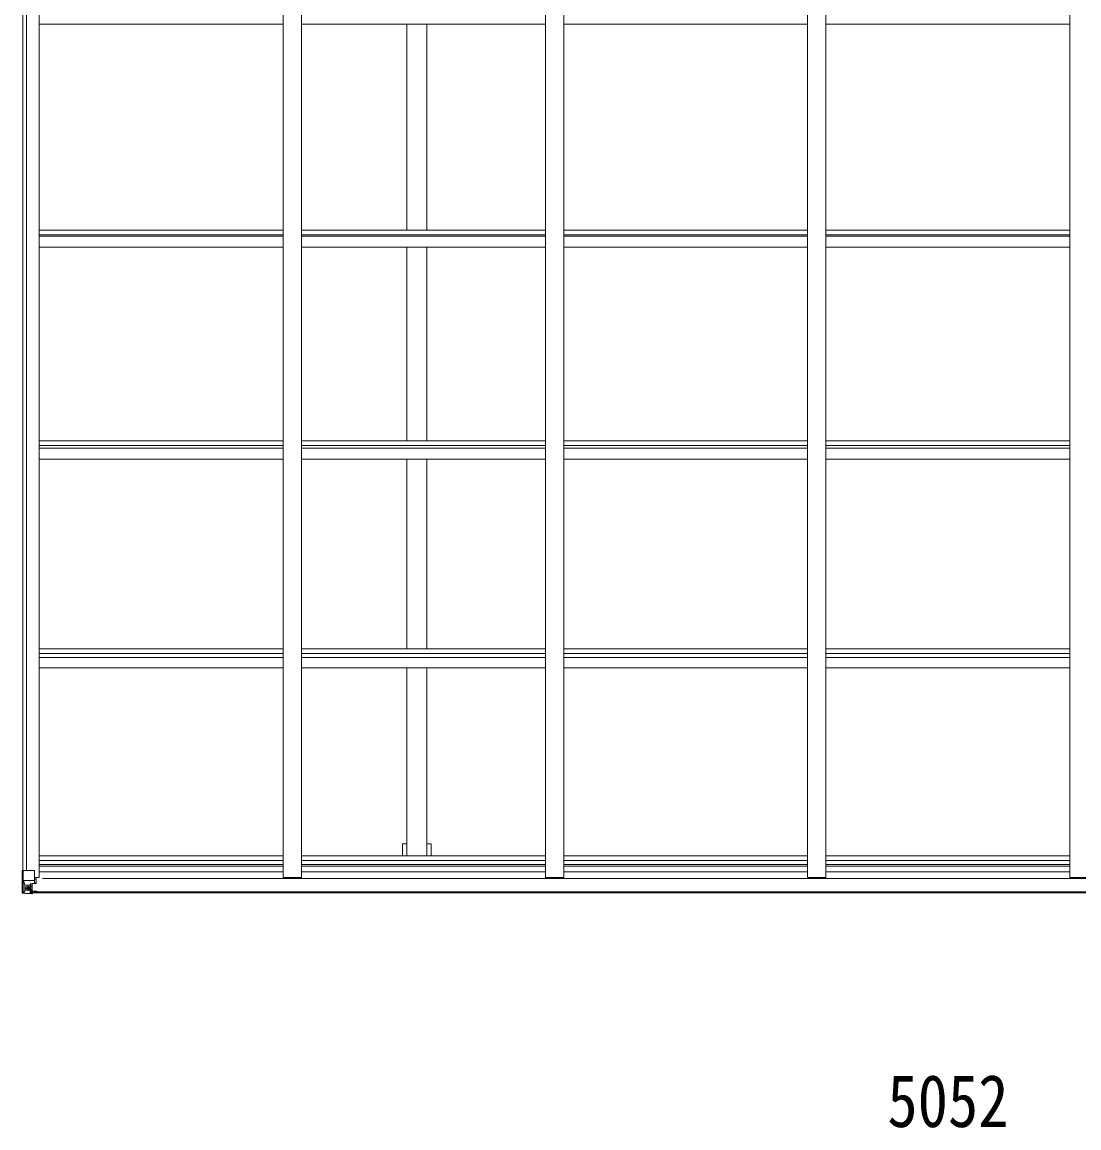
# Model space of a CAD drawing. Units: millimetres at full size; details may follow other scales. Extents: x -8385 to 8479, y -5853 to 5787.
# Drawn here: x 1180 to 4066, y 91 to 3111 of the extents above; entities that cross this region are included whole.
import ezdxf
from ezdxf.enums import TextEntityAlignment as Align

# ---------------------------------------------------------------- set-up
doc = ezdxf.new("R2010")
doc.units = ezdxf.units.MM
doc.header["$LTSCALE"] = 30
for name, color, linetype, lineweight in [('0-1_本体', 4, 'Continuous', 9), ('0-2_部品', 7, 'Continuous', 9), ('0-A_寸法', 6, 'Continuous', 9)]:
    doc.layers.add(name, color=color, linetype=linetype, lineweight=lineweight)
doc.styles.add('ＭＳ ゴシック', font='')
doc.styles.get('ＭＳ ゴシック').set_extended_font_data('MS Gothic')

msp = doc.modelspace()

# ---------------------------------------------------------------- linework, layer by layer
at = {"layer": '0-1_本体'}
for p, q in [((1181.92, 793.74), (1181.92, 5473.18)), ((1191.74, 793.74), (1191.74, 5473.18)), ((1226.92, 775.28), (1226.92, 5491.64)), ((1892.92, 775.28), (1892.92, 5491.64)), ((1942.92, 775.28), (1942.92, 5491.64)), ((2608.92, 775.28), (2608.92, 5491.64)), ((2658.92, 775.28), (2658.92, 5491.64)), ((3324.92, 775.28), (3324.92, 5491.64)), ((3374.92, 775.28), (3374.92, 5491.64)), ((4040.92, 775.28), (4040.92, 5491.64)), ((1226.92, 3105.46), (1892.92, 3105.46)), ((1942.92, 3105.46), (2608.92, 3105.46)), ((2230.42, 2542.82), (2230.42, 3105.46)), ((2285.42, 2542.82), (2285.42, 3105.46)), ((2658.92, 3105.46), (3324.92, 3105.46)), ((3374.92, 3105.46), (4040.92, 3105.46)), ((1226.92, 2542.82), (1892.92, 2542.82)), ((1942.92, 2542.82), (2608.92, 2542.82)), ((2658.92, 2542.82), (3324.92, 2542.82)), ((3374.92, 2542.82), (4040.92, 2542.82)), ((1226.92, 2529.8), (1892.92, 2529.8)), ((1226.92, 2525.97), (1892.92, 2525.97)), ((1942.92, 2529.8), (2608.92, 2529.8)), ((1942.92, 2525.97), (2608.92, 2525.97)), ((2658.92, 2529.8), (3324.92, 2529.8)), ((2658.92, 2525.97), (3324.92, 2525.97)), ((3374.92, 2529.8), (4040.92, 2529.8)), ((3374.92, 2525.97), (4040.92, 2525.97)), ((1226.92, 2496.17), (1892.92, 2496.17)), ((1942.92, 2496.17), (2608.92, 2496.17)), ((2230.42, 1967.46), (2230.42, 2496.17)), ((2285.42, 1967.46), (2285.42, 2496.17)), ((2658.92, 2496.17), (3324.92, 2496.17)), ((3374.92, 2496.17), (4040.92, 2496.17)), ((1226.92, 1967.46), (1892.92, 1967.46)), ((1942.92, 1967.46), (2608.92, 1967.46)), ((2658.92, 1967.46), (3324.92, 1967.46)), ((3374.92, 1967.46), (4040.92, 1967.46)), ((1226.9, 1954.51), (1892.9, 1954.51)), ((1226.92, 1947.11), (1892.92, 1947.11)), ((1942.9, 1954.51), (2608.9, 1954.51)), ((1942.92, 1947.11), (2608.92, 1947.11)), ((2658.9, 1954.51), (3324.9, 1954.51)), ((2658.92, 1947.11), (3324.92, 1947.11)), ((3374.9, 1954.51), (4040.9, 1954.51)), ((3374.92, 1947.11), (4040.92, 1947.11)), ((1226.92, 1917.71), (1892.92, 1917.71)), ((1942.92, 1917.71), (2608.92, 1917.71)), ((2230.42, 1399.09), (2230.42, 1917.71)), ((2285.42, 1399.09), (2285.42, 1917.71)), ((2658.92, 1917.71), (3324.92, 1917.71)), ((3374.92, 1917.71), (4040.92, 1917.71)), ((1226.92, 1399.09), (1892.92, 1399.09)), ((1942.92, 1399.09), (2608.92, 1399.09)), ((2658.92, 1399.09), (3324.92, 1399.09)), ((3374.92, 1399.09), (4040.92, 1399.09)), ((1226.92, 1386.26), (1892.92, 1386.26)), ((1226.92, 1376.1), (1892.92, 1376.1)), ((1942.92, 1386.26), (2608.92, 1386.26)), ((1942.92, 1376.1), (2608.92, 1376.1)), ((2658.92, 1386.26), (3324.92, 1386.26)), ((2658.92, 1376.1), (3324.92, 1376.1)), ((3374.92, 1386.26), (4040.92, 1386.26)), ((3374.92, 1376.1), (4040.92, 1376.1)), ((1226.92, 1347.14), (1892.92, 1347.14)), ((1942.92, 1347.14), (2608.92, 1347.14)), ((2230.42, 834.14), (2230.42, 1347.14)), ((2285.42, 834.14), (2285.42, 1347.14)), ((2658.92, 1347.14), (3324.92, 1347.14)), ((3374.92, 1347.14), (4040.92, 1347.14)), ((2218.42, 866.98), (2230.42, 866.98)), ((2218.42, 866.98), (2218.42, 834.14)), ((2297.42, 866.98), (2285.42, 866.98)), ((2297.42, 866.98), (2297.42, 834.14)), ((1226.92, 834.14), (1892.92, 834.14)), ((1226.92, 821.32), (1892.92, 821.32)), ((1942.92, 834.14), (2608.92, 834.14)), ((1942.92, 821.32), (2608.92, 821.32)), ((2658.92, 834.14), (3324.92, 834.14)), ((2658.92, 821.32), (3324.92, 821.32)), ((3374.92, 834.14), (4040.92, 834.14)), ((3374.92, 821.32), (4040.92, 821.32)), ((1226.92, 809.97), (1892.92, 809.97)), ((1226.92, 806.18), (1892.92, 806.18)), ((1226.92, 790.23), (1892.92, 790.23)), ((1942.92, 809.97), (2608.92, 809.97)), ((1942.92, 806.18), (2608.92, 806.18)), ((1942.92, 790.23), (2608.92, 790.23)), ((2658.92, 809.97), (3324.92, 809.97)), ((2658.92, 806.18), (3324.92, 806.18)), ((2658.92, 790.23), (3324.92, 790.23)), ((3374.92, 809.97), (4040.92, 809.97)), ((3374.92, 806.18), (4040.92, 806.18)), ((3374.92, 790.23), (4040.92, 790.23)), ((1226.92, 775.28), (1213.92, 775.28)), ((6179.92, 771.95), (1235.92, 771.95)), ((1892.92, 775.28), (1942.92, 775.28)), ((2608.92, 775.28), (2658.92, 775.28)), ((3324.92, 775.28), (3374.92, 775.28)), ((4040.92, 775.28), (4090.92, 775.28)), ((1203.42, 735.4), (6212.42, 735.4)), ((1203.42, 732.98), (6212.42, 732.98))]:
    msp.add_line(p, q, dxfattribs=at)
at = {"layer": '0-2_部品'}
for p, q in [((1182.76, 793.74), (1212.92, 793.74)), ((1182.76, 793.74), (1182.76, 733.16)), ((1213.92, 792.74), (1213.92, 759.65)), ((1183.31, 766.86), (1189.92, 767.08)), ((1183.31, 766.86), (1187.45, 754.78)), ((1189.92, 767.08), (1213.92, 767.08)), ((1201.92, 756.84), (1201.92, 730.74)), ((1213.09, 759.39), (1202.75, 757.73)), ((1202.75, 757.1), (1213.09, 758.75)), ((1202.75, 757.73), (1202.75, 757.1)), ((1207.42, 757.85), (1207.42, 737.88)), ((1213.09, 758.75), (1213.09, 759.39)), ((1213.37, 758.83), (1217.42, 758.87)), ((1218.42, 770.74), (1213.92, 770.74)), ((1217.42, 760.6), (1218.42, 760.59)), ((1218.42, 758.87), (1217.42, 758.87)), ((1218.42, 775.28), (1218.42, 758.87)), ((1179.92, 733.03), (1179.92, 733.07)), ((1180.86, 732.08), (1180.86, 732.04)), ((1180.86, 732.03), (1180.86, 732.03)), ((1189.83, 731.65), (1181.9, 732.12)), ((1182.76, 733.09), (1182.76, 733.16)), ((1186.73, 736.53), (1184, 732.87)), ((1189.92, 753.54), (1187.59, 753.51)), ((1187.59, 753.51), (1187.59, 740.04)), ((1187.59, 740.04), (1189.92, 739.98)), ((1189.92, 753.54), (1201.92, 753.54)), ((1189.92, 753.54), (1189.92, 753.54)), ((1189.92, 739.99), (1201.92, 739.99)), ((1201.92, 730.86), (1189.92, 731.64)), ((1195.4, 747.18), (1195.4, 748.14)), ((1200.92, 739.99), (1201.92, 739.99)), ((1203.42, 753.54), (1201.92, 753.54)), ((1203.42, 739.99), (1201.92, 739.99)), ((1203.42, 736.45), (1201.92, 736.45)), ((1201.92, 731.63), (1208.42, 731.23)), ((1208.42, 730.35), (1201.92, 730.74)), ((1207.42, 749.95), (1203.42, 749.95)), ((1207.42, 741.74), (1203.42, 741.74)), ((1203.92, 736.81), (1203.42, 736.81)), ((1208.42, 732.16), (1203.42, 732.24)), ((1203.53, 738.11), (1207.42, 738.11)), ((1203.91, 737.9), (1203.91, 737.74)), ((1203.91, 737.74), (1203.92, 737.74)), ((1213.92, 737.65), (1203.92, 737.74)), ((1203.92, 735.78), (1203.92, 737.74)), ((1211.92, 735.81), (1203.92, 735.81)), ((1211.92, 735.78), (1203.92, 735.78)), ((1208.42, 732.16), (1208.42, 732.98)), ((1208.42, 731.75), (1208.42, 732.16)), ((1208.42, 731.75), (1208.42, 731.23)), ((1208.42, 731.23), (1208.42, 730.35)), ((1213.42, 732.54), (1213.42, 732.98)), ((1213.72, 732.54), (1213.42, 732.54)), ((1213.72, 732.54), (1215.41, 732.98)), ((1213.92, 737.65), (1213.92, 736.04)), ((1213.92, 736.04), (1218.92, 736.04)), ((1218.92, 735.4), (1218.92, 736.04)), ((1218.92, 736.04), (1219.92, 736.04)), ((1219.92, 737.73), (1219.92, 737.61)), ((1219.92, 736.04), (1219.92, 737.61)), ((1219.92, 736.04), (1219.92, 735.4))]:
    msp.add_line(p, q, dxfattribs=at)
for points in [[(1179.92, 733.07), (1179.92, 793.74), (1182.76, 793.74)], [(1208.42, 731.75), (1203.42, 731.75), (1203.42, 757.21)], [(1217.42, 758.87), (1217.42, 760.6), (1213.92, 760.62)], [(1180.86, 732.03), (1189.92, 731.48), (1201.92, 730.74)], [(1193.48, 746.22), (1192.52, 746.22), (1192.52, 745.26), (1193.48, 745.26)], [(1195.4, 748.14), (1194.44, 748.14), (1194.44, 747.18)], [(1194.44, 744.3), (1194.44, 743.34), (1195.4, 743.34), (1195.4, 744.3)], [(1196.36, 745.26), (1197.32, 745.26), (1197.32, 746.22), (1196.36, 746.22)], [(1218.92, 737.77), (1203.92, 737.9), (1203.91, 737.9)], [(1203.92, 736.81), (1211.92, 736.81), (1211.92, 735.4)], [(1213.92, 737.65), (1213.92, 737.66), (1219.92, 737.61)]]:
    msp.add_lwpolyline(points, dxfattribs=at)
msp.add_circle((1194.92, 745.74), 5.3, dxfattribs=at)
for centre, radius, start, end in [((1212.92, 792.74), 1, 0, 90), ((1202.86, 756.8), 0.937, 96.73234, 177.67791), ((1202.86, 756.17), 0.937, 96.73234, 177.67791), ((1212.98, 760.32), 0.937, 276.73234, 357.67791), ((1212.98, 759.68), 0.937, 276.73234, 357.67791), ((1180.92, 733.07), 0.999, 180.04917, 266.5576), ((1180.92, 733.04), 0.999, 180.04917, 266.5576), ((1180.92, 733.03), 1, 179.99921, 266.49983), ((1182.07, 719.42), 12.7, 84.89689, 90.75534), ((1184.05, 733.04), 1.28, 177.54105, 228.82169), ((1193.48, 747.18), 0.96, 270, 0), ((1193.48, 744.3), 0.96, 0, 90), ((1196.36, 747.18), 0.96, 180, 270), ((1196.36, 744.3), 0.96, 90, 180), ((1203.93, 738.42), 0.513, 178.95293, 268.11972), ((1203.92, 738.24), 0.5, 179.95536, 269.47105), ((1203.92, 735.31), 0.5, 89.99891, 179.99891), ((1203.92, 735.28), 0.5, 90.00309, 180.00198), ((1219.06, 730.08), 7.69, 83.56574, 91.03001)]:
    msp.add_arc(centre, radius, start, end, dxfattribs=at)
for centre, major_axis, ratio, start_param, end_param in [((1184.03, 764.51), (0.85, -2.32), 0.403757, 3.0087805, 3.9744392), ((1182.86, 731.95), (2, -0.12), 0.060933, 2.0712557, 3.1453404), ((1381.86, 719.72), (201, -12.36), 0.060933, 3.1453404, 3.145839), ((1183.05, 735.05), (-0.02, -3), 0.466854, 0.125683, 0.7596956), ((1184.72, 740.12), (0.03, -5), 0.573921, 0.7672717, 1.551125), ((1186.18, 753.49), (0, -3), 0.468246, 1.5772882, 2.0127935), ((1108.17, 739.99), (81.75, 0), 0.061163, 6.2824128, 6.2831853)]:
    msp.add_ellipse(centre, major_axis=major_axis, ratio=ratio, start_param=start_param, end_param=end_param, dxfattribs=at)

# ---------------------------------------------------------------- texts
at = {"layer": '0-A_寸法', "color": 7, "style": 'ＭＳ ゴシック', "width": 0.85}
msp.add_text('5052', height=143, dxfattribs=at).set_placement((3542.92, 50.47), align=Align.BOTTOM_LEFT)

doc.saveas('drawing.dxf')
